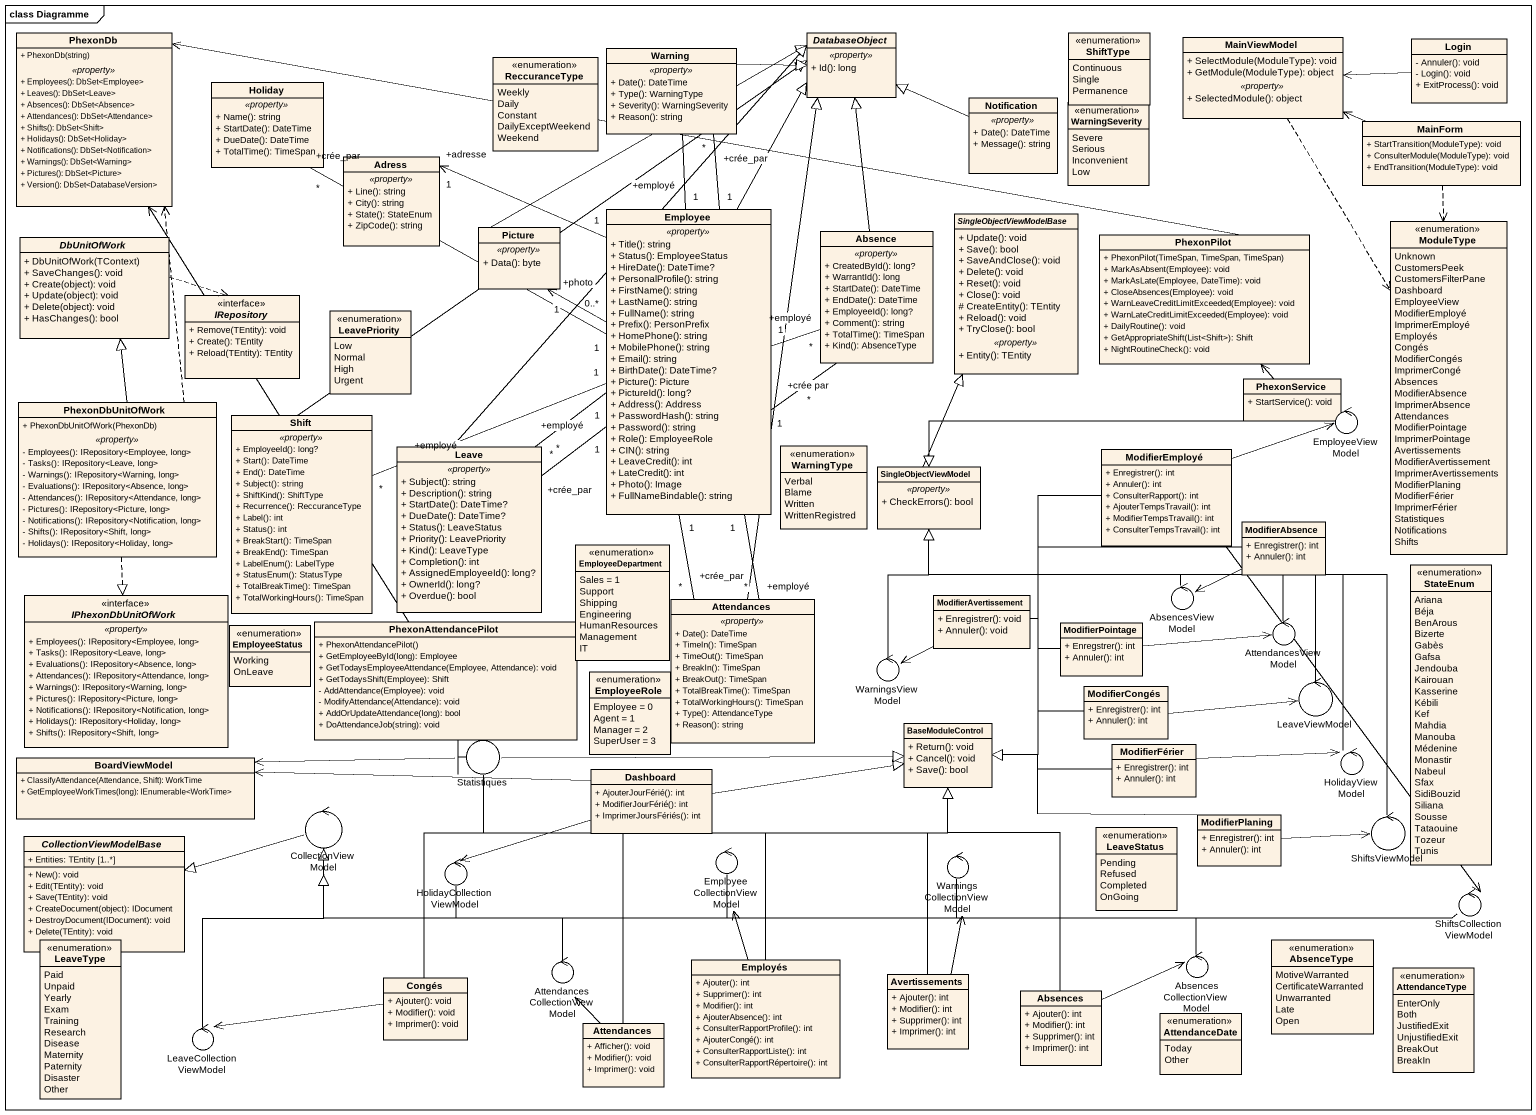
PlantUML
@startuml
mainframe class Diagramme
allowmixing
hide circle
hide empty members
skinparam classAttributeIconSize 0
class PhexonDb {
  + PhexonDb(string)
  .. <<property>> ..
  + Employees(): DbSet<Employee>
  + Leaves(): DbSet<Leave>
  + Absences(): DbSet<Absence>
  + Attendances(): DbSet<Attendance>
  + Shifts(): DbSet<Shift>
  + Holidays(): DbSet<Holiday>
  + Notifications(): DbSet<Notification>
  + Warnings(): DbSet<Warning>
  + Pictures(): DbSet<Picture>
  + Version(): DbSet<DatabaseVersion>
}
class Warning {
  .. <<property>> ..
  + Date(): DateTime
  + Type(): WarningType
  + Severity(): WarningSeverity
  + Reason(): string
}
abstract class DatabaseObject {
  .. <<property>> ..
  + Id(): long
}
enum ShiftType {
  Continuous
  Single
  Permanence
}
class MainViewModel {
  + SelectModule(ModuleType): void
  + GetModule(ModuleType): object
  .. <<property>> ..
  + SelectedModule(): object
}
class Login {
  - Annuler(): void
  - Login(): void
  + ExitProcess(): void
}
class Holiday {
  .. <<property>> ..
  + Name(): string
  + StartDate(): DateTime
  + DueDate(): DateTime
  + TotalTime(): TimeSpan
}
enum ReccuranceType {
  Weekly
  Daily
  Constant
  DailyExceptWeekend
  Weekend
}
class Notification {
  .. <<property>> ..
  + Date(): DateTime
  + Message(): string
}
enum WarningSeverity {
  Severe
  Serious
  Inconvenient
  Low
}
class MainForm {
  + StartTransition(ModuleType): void
  + ConsulterModule(ModuleType): void
  + EndTransition(ModuleType): void
}
class Adress {
  .. <<property>> ..
  + Line(): string
  + City(): string
  + State(): StateEnum
  + ZipCode(): string
}
class Employee {
  .. <<property>> ..
  + Title(): string
  + Status(): EmployeeStatus
  + HireDate(): DateTime?
  + PersonalProfile(): string
  + FirstName(): string
  + LastName(): string
  + FullName(): string
  + Prefix(): PersonPrefix
  + HomePhone(): string
  + MobilePhone(): string
  + Email(): string
  + BirthDate(): DateTime?
  + Picture(): Picture
  + PictureId(): long?
  + Address(): Address
  + PasswordHash(): string
  + Password(): string
  + Role(): EmployeeRole
  + CIN(): string
  + LeaveCredit(): int
  + LateCredit(): int
  + Photo(): Image
  + FullNameBindable(): string
}
abstract class SingleObjectViewModelBase {
  + Update(): void
  + Save(): bool
  + SaveAndClose(): void
  + Delete(): void
  + Reset(): void
  + Close(): void
  # CreateEntity(): TEntity
  + Reload(): void
  + TryClose(): bool
  .. <<property>> ..
  + Entity(): TEntity
}
abstract class DbUnitOfWork {
  + DbUnitOfWork(TContext)
  + SaveChanges(): void
  + Create(object): void
  + Update(object): void
  + Delete(object): void
  + HasChanges(): bool
}
class Picture {
  .. <<property>> ..
  + Data(): byte
}
class Absence {
  .. <<property>> ..
  + CreatedById(): long?
  + WarrantId(): long
  + StartDate(): DateTime
  + EndDate(): DateTime
  + EmployeeId(): long?
  + Comment(): string
  + TotalTime(): TimeSpan
  + Kind(): AbsenceType
}
class PhexonPilot {
  + PhexonPilot(TimeSpan, TimeSpan, TimeSpan)
  + MarkAsAbsent(Employee): void
  + MarkAsLate(Employee, DateTime): void
  + CloseAbsences(Employee): void
  + WarnLeaveCreditLimitExceeded(Employee): void
  + WarnLateCreditLimitExceeded(Employee): void
  + DailyRoutine(): void
  + GetAppropriateShift(List<Shift>): Shift
  + NightRoutineCheck(): void
}
enum ModuleType {
  Unknown
  CustomersPeek
  CustomersFilterPane
  Dashboard
  EmployeeView
  ModifierEmployé
  ImprimerEmployé
  Employés
  Congés
  ModifierCongés
  ImprimerCongé
  Absences
  ModifierAbsence
  ImprimerAbsence
  Attendances
  ModifierPointage
  ImprimerPointage
  Avertissements
  ModifierAvertissement
  ImprimerAvertissements
  ModifierPlaning
  ModifierFérier
  ImprimerFérier
  Statistiques
  Notifications
  Shifts
}
interface IRepository {
  + Remove(TEntity): void
  + Create(): TEntity
  + Reload(TEntity): TEntity
}
enum LeavePriority {
  Low
  Normal
  High
  Urgent
}
class PhexonService {
  + StartService(): void
}
class PhexonDbUnitOfWork {
  + PhexonDbUnitOfWork(PhexonDb)
  .. <<property>> ..
  - Employees(): IRepository<Employee, long>
  - Tasks(): IRepository<Leave, long>
  - Warnings(): IRepository<Warning, long>
  - Evaluations(): IRepository<Absence, long>
  - Attendances(): IRepository<Attendance, long>
  - Pictures(): IRepository<Picture, long>
  - Notifications(): IRepository<Notification, long>
  - Shifts(): IRepository<Shift, long>
  - Holidays(): IRepository<Holiday, long>
}
class Shift {
  .. <<property>> ..
  + EmployeeId(): long?
  + Start(): DateTime
  + End(): DateTime
  + Subject(): string
  + ShiftKind(): ShiftType
  + Recurrence(): ReccuranceType
  + Label(): int
  + Status(): int
  + BreakStart(): TimeSpan
  + BreakEnd(): TimeSpan
  + LabelEnum(): LabelType
  + StatusEnum(): StatusType
  + TotalBreakTime(): TimeSpan
  + TotalWorkingHours(): TimeSpan
}
control EmployeeViewModel
class Leave {
  .. <<property>> ..
  + Subject(): string
  + Description(): string
  + StartDate(): DateTime?
  + DueDate(): DateTime?
  + Status(): LeaveStatus
  + Priority(): LeavePriority
  + Kind(): LeaveType
  + Completion(): int
  + AssignedEmployeeId(): long?
  + OwnerId(): long?
  + Overdue(): bool
}
enum WarningType {
  Verbal
  Blame
  Written
  WrittenRegistred
}
class ModifierEmployé {
  + Enregistrer(): int
  + Annuler(): int
  + ConsulterRapport(): int
  + AjouterTempsTravail(): int
  + ModifierTempsTravail(): int
  + ConsulterTempsTravail(): int
}
class SingleObjectViewModel {
  .. <<property>> ..
  + CheckErrors(): bool
}
class ModifierAbsence {
  + Enregistrer(): int
  + Annuler(): int
}
enum EmployeeDepartment {
  Sales = 1
  Support
  Shipping
  Engineering
  HumanResources
  Management
  IT
}
enum StateEnum {
  Ariana
  Béja
  BenArous
  Bizerte
  Gabès
  Gafsa
  Jendouba
  Kairouan
  Kasserine
  Kébili
  Kef
  Mahdia
  Manouba
  Médenine
  Monastir
  Nabeul
  Sfax
  SidiBouzid
  Siliana
  Sousse
  Tataouine
  Tozeur
  Tunis
}
interface IPhexonDbUnitOfWork {
  .. <<property>> ..
  + Employees(): IRepository<Employee, long>
  + Tasks(): IRepository<Leave, long>
  + Evaluations(): IRepository<Absence, long>
  + Attendances(): IRepository<Attendance, long>
  + Warnings(): IRepository<Warning, long>
  + Pictures(): IRepository<Picture, long>
  + Notifications(): IRepository<Notification, long>
  + Holidays(): IRepository<Holiday, long>
  + Shifts(): IRepository<Shift, long>
}
class PhexonAttendancePilot {
  + PhexonAttendancePilot()
  + GetEmployeeById(long): Employee
  + GetTodaysEmployeeAttendance(Employee, Attendance): void
  + GetTodaysShift(Employee): Shift
  - AddAttendance(Employee): void
  - ModifyAttendance(Attendance): void
  + AddOrUpdateAttendance(long): bool
  + DoAttendanceJob(string): void
}
class Attendances {
  .. <<property>> ..
  + Date(): DateTime
  + TimeIn(): TimeSpan
  + TimeOut(): TimeSpan
  + BreakIn(): TimeSpan
  + BreakOut(): TimeSpan
  + TotalBreakTime(): TimeSpan
  + TotalWorkingHours(): TimeSpan
  + Type(): AttendanceType
  + Reason(): string
}
class ModifierAvertissement {
  + Enregistrer(): void
  + Annuler(): void
}
class ModifierPointage {
  + Enregstrer(): int
  + Annuler(): int
}
control AbsencesViewModel
control AttendancesViewModel
enum EmployeeStatus {
  Working
  OnLeave
}
control WarningsViewModel
enum EmployeeRole {
  Employee = 0
  Agent = 1
  Manager = 2
  SuperUser = 3
}
class ModifierCongés {
  + Enregistrer(): int
  + Annuler(): int
}
control LeaveViewModel
boundary Statistiques
class BaseModuleControl {
  + Return(): void
  + Cancel(): void
  + Save(): bool
}
class ModifierFérier {
  + Enregistrer(): int
  + Annuler(): int
}
class BoardViewModel {
  + ClassifyAttendance(Attendance, Shift): WorkTime
  + GetEmployeeWorkTimes(long): IEnumerable<WorkTime>
}
class Dashboard {
  + AjouterJourFérié(): int
  + ModifierJourFérié(): int
  + ImprimerJoursFériés(): int
}
control HolidayViewModel
control CollectionViewModel
enum LeaveStatus {
  Pending
  Refused
  Completed
  OnGoing
}
class ModifierPlaning {
  + Enregistrer(): int
  + Annuler(): int
}
control ShiftsViewModel
abstract class CollectionViewModelBase {
  + Entities: TEntity [1..*]
  + New(): void
  + Edit(TEntity): void
  + Save(TEntity): void
  + CreateDocument(object): IDocument
  + DestroyDocument(IDocument): void
  + Delete(TEntity): void
}
control HolidayCollectionViewModel
control EmployeeCollectionViewModel
control WarningsCollectionViewModel
control ShiftsCollectionViewModel
enum LeaveType {
  Paid
  Unpaid
  Yearly
  Exam
  Training
  Research
  Disease
  Maternity
  Paternity
  Disaster
  Other
}
enum AbsenceType {
  MotiveWarranted
  CertificateWarranted
  Unwarranted
  Late
  Open
}
class Congés {
  + Ajouter(): void
  + Modifier(): void
  + Imprimer(): void
}
control "AttendancesCollectionViewModel" as AttendancesCollectionViewMod
class Employés {
  + Ajouter(): int
  + Supprimer(): int
  + Modifier(): int
  + AjouterAbsence(): int
  + ConsulterRapportProfile(): int
  + AjouterCongé(): int
  + ConsulterRapportListe(): int
  + ConsulterRapportRépertoire(): int
}
class Avertissements {
  + Ajouter(): int
  + Modifier(): int
  + Supprimer(): int
  + Imprimer(): int
}
class Absences {
  + Ajouter(): int
  + Modifier(): int
  + Supprimer(): int
  + Imprimer(): int
}
control AbsencesCollectionViewModel
enum AttendanceType {
  EnterOnly
  Both
  JustifiedExit
  UnjustifiedExit
  BreakOut
  BreakIn
}
control LeaveCollectionViewModel
class "Attendances" as Attendances_2 {
  + Afficher(): void
  + Modifier(): void
  + Imprimer(): void
}
enum AttendanceDate {
  Today
  Other
}
Warning -right-|> DatabaseObject
MainViewModel ..> ModuleType
Login -left-> MainViewModel
Notification -left-|> DatabaseObject
MainForm -left-> MainViewModel
MainForm ..> ModuleType
Employee "1" -up- "+crée_par\n*" Warning
Employee "1" -up- "+employé" Warning
Employee -up-|> DatabaseObject
Employee "1" -left- "+crée_par\n*" Holiday
Employee "1" -left-> "+adresse\n1" Adress
Employee "0..*" -up-> "+photo\n1" Picture
Employee "1" -right- "+employé\n*" Absence
Employee "1" -right- "+crée par\n*" Absence
Employee "1" -left- "+employé\n*" Shift
Employee "1" -- "+employé\n*" Leave
Employee "1" -- "+crée_par\n*" Leave
Employee "1" -- "+employé\n*" Attendances
Employee "1" -- "+crée_par\n*" Attendances
DbUnitOfWork .right.> IRepository
Picture -right-|> DatabaseObject
Absence -up-|> DatabaseObject
PhexonPilot -left-> PhexonDb
PhexonService -up-> PhexonPilot
PhexonDbUnitOfWork .up.> PhexonDb
PhexonDbUnitOfWork -up-|> DbUnitOfWork
PhexonDbUnitOfWork ..|> IPhexonDbUnitOfWork
Shift -up-|> DatabaseObject
EmployeeViewModel -left-|> SingleObjectViewModel
Leave -up-|> DatabaseObject
ModifierEmployé -right-> EmployeeViewModel
ModifierEmployé --|> BaseModuleControl
ModifierEmployé --> ShiftsCollectionViewModel
SingleObjectViewModel -up-|> SingleObjectViewModelBase
ModifierAbsence --> AbsencesViewModel
ModifierAbsence --|> BaseModuleControl
PhexonAttendancePilot -up-> PhexonDb
Attendances -up-|> DatabaseObject
ModifierAvertissement --> WarningsViewModel
ModifierAvertissement --|> BaseModuleControl
ModifierPointage -right-> AttendancesViewModel
ModifierPointage --|> BaseModuleControl
AbsencesViewModel -left-|> SingleObjectViewModel
AttendancesViewModel -left-|> SingleObjectViewModel
WarningsViewModel -up-|> SingleObjectViewModel
ModifierCongés -right-> LeaveViewModel
ModifierCongés -left-|> BaseModuleControl
LeaveViewModel -left-|> SingleObjectViewModel
Statistiques -right-|> BaseModuleControl
Statistiques -right-|> BaseModuleControl
Statistiques -left-> BoardViewModel
ModifierFérier -left-|> BaseModuleControl
ModifierFérier -right-> HolidayViewModel
Dashboard -right-|> BaseModuleControl
Dashboard -right-|> BaseModuleControl
Dashboard -left-> BoardViewModel
Dashboard -left-> HolidayCollectionViewModel
HolidayViewModel -up-|> SingleObjectViewModel
CollectionViewModel -left-|> CollectionViewModelBase
ModifierPlaning -left-|> BaseModuleControl
ModifierPlaning -right-> ShiftsViewModel
ShiftsViewModel -up-|> SingleObjectViewModel
HolidayCollectionViewModel -left-|> CollectionViewModel
EmployeeCollectionViewModel -left-|> CollectionViewModel
WarningsCollectionViewModel -left-|> CollectionViewModel
ShiftsCollectionViewModel -left-|> CollectionViewModel
Congés -right-|> BaseModuleControl
Congés -left-> LeaveCollectionViewModel
AttendancesCollectionViewMod -left-|> CollectionViewModel
Employés -up-|> BaseModuleControl
Employés -up-> EmployeeCollectionViewModel
Avertissements -up-|> BaseModuleControl
Avertissements -up-> WarningsCollectionViewModel
Absences -up-|> BaseModuleControl
Absences -right-> AbsencesCollectionViewModel
AbsencesCollectionViewModel -left-|> CollectionViewModel
LeaveCollectionViewModel -up-|> CollectionViewModel
Attendances_2 -up-|> BaseModuleControl
Attendances_2 -up-> AttendancesCollectionViewMod
@enduml
